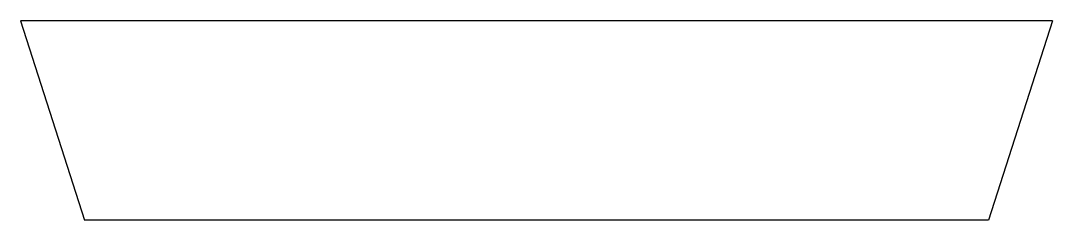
# Model space of a CAD drawing. Header units: millimetres. Extents: x -121 to 121, y 18 to 65.
import ezdxf

# ---------------------------------------------------------------- set-up
doc = ezdxf.new("R2010")
doc.units = ezdxf.units.MM

msp = doc.modelspace()

# ---------------------------------------------------------------- linework, layer by layer
at = {"color": 7, "linetype": 'Continuous', "lineweight": 25}
for p, q in [((121, 64.51), (-121, 64.51)), ((-121, 64.51), (-106, 17.78)), ((121, 64.51), (106, 17.78)), ((106, 17.78), (-106, 17.78))]:
    msp.add_line(p, q, dxfattribs=at)

doc.saveas('drawing.dxf')
